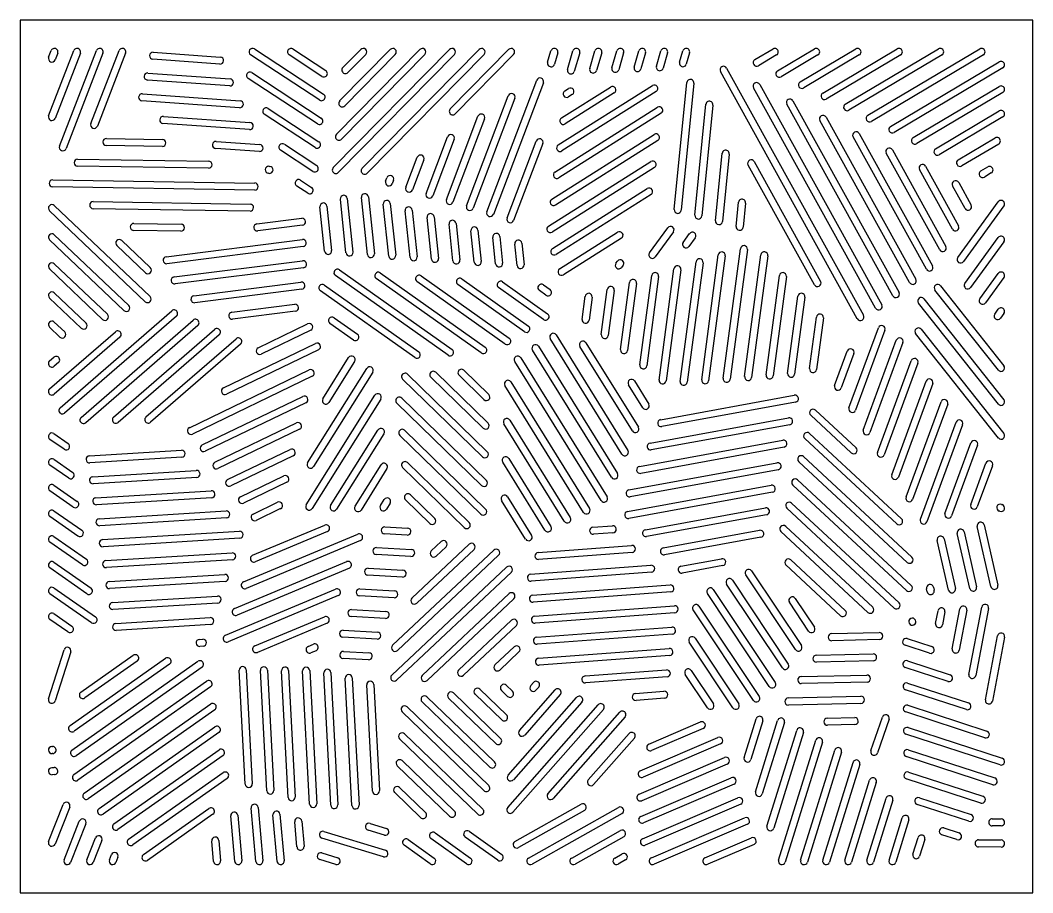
# Model space of a CAD drawing. Header units: inches. Extents: x 0 to 36, y 0 to 31.
import ezdxf

# ---------------------------------------------------------------- set-up
doc = ezdxf.new("R2010")
doc.units = ezdxf.units.IN
doc.layers.add('PROFILE', color=1, linetype='Continuous')
doc.layers.add('SLOTS', color=3, linetype='Continuous')

msp = doc.modelspace()

# ---------------------------------------------------------------- linework, layer by layer
at = {"layer": 'PROFILE'}
msp.add_lwpolyline([(0, 0), (36, 0), (36, 31), (0, 31)], close=True, dxfattribs=at)
at = {"layer": 'SLOTS'}
for p, q in [((1.008, 29.685), (1.099, 29.92)), ((1.008, 27.604), (1.903, 29.92)), ((1.397, 26.53), (2.708, 29.92)), ((2.51, 27.329), (3.512, 29.92)), ((8.329, 29.98), (10.783, 28.371)), ((9.697, 29.98), (10.864, 29.215)), ((11.13, 25.763), (15.26, 29.963)), ((11.244, 26.948), (14.208, 29.963)), ((11.357, 28.133), (13.156, 29.963)), ((11.471, 29.318), (12.104, 29.963)), ((12.158, 25.739), (16.312, 29.963)), ((15.289, 27.853), (17.364, 29.963)), ((18.752, 29.507), (18.87, 29.91)), ((19.46, 29.255), (19.651, 29.91)), ((20.25, 29.283), (20.433, 29.91)), ((21.039, 29.311), (21.214, 29.91)), ((21.829, 29.339), (21.995, 29.91)), ((22.618, 29.368), (22.776, 29.91)), ((23.441, 29.511), (23.558, 29.91)), ((26.122, 29.601), (26.765, 29.983)), ((26.926, 29.206), (28.236, 29.983)), ((27.729, 28.81), (29.706, 29.983)), ((28.532, 28.414), (31.177, 29.983)), ((29.335, 28.019), (32.647, 29.983)), ((30.139, 27.623), (34.118, 29.983)), ((1.333, 29.83), (1.242, 29.594)), ((2.137, 29.83), (1.242, 27.514)), ((2.941, 29.83), (1.63, 26.44)), ((3.745, 29.83), (2.743, 27.238)), ((7.097, 29.445), (4.713, 29.615)), ((4.73, 29.864), (7.114, 29.694)), ((10.646, 28.162), (8.192, 29.77)), ((10.727, 29.006), (9.56, 29.77)), ((15.438, 29.787), (11.309, 25.588)), ((14.387, 29.787), (11.422, 26.773)), ((13.335, 29.787), (11.536, 27.958)), ((12.283, 29.787), (11.649, 29.143)), ((16.49, 29.787), (12.337, 25.564)), ((17.542, 29.787), (15.467, 27.677)), ((19.11, 29.84), (18.992, 29.437)), ((19.891, 29.84), (19.7, 29.184)), ((20.673, 29.84), (20.49, 29.213)), ((21.454, 29.84), (21.279, 29.241)), ((22.235, 29.84), (22.069, 29.269)), ((23.016, 29.84), (22.858, 29.298)), ((23.798, 29.84), (23.681, 29.441)), ((26.893, 29.767), (26.25, 29.386)), ((28.363, 29.767), (27.053, 28.991)), ((29.834, 29.767), (27.856, 28.595)), ((31.304, 29.767), (28.66, 28.199)), ((32.775, 29.767), (29.463, 27.804)), ((34.245, 29.767), (30.266, 27.408)), ((30.942, 27.228), (34.811, 29.522)), ((29.761, 20.397), (24.895, 29.179)), ((25.114, 29.3), (29.979, 20.518)), ((34.939, 29.307), (31.069, 27.012)), ((7.448, 28.668), (4.519, 28.877)), ((4.537, 29.126), (7.466, 28.917)), ((10.565, 27.318), (8.1, 28.934)), ((8.237, 29.143), (10.702, 27.527)), ((16.589, 24.193), (18.366, 28.871)), ((18.599, 28.782), (16.823, 24.104)), ((19.128, 26.569), (22.477, 28.681)), ((19.245, 27.529), (20.987, 28.628)), ((22.61, 28.47), (19.262, 26.357)), ((19.362, 28.489), (19.496, 28.574)), ((23.252, 24.275), (23.702, 28.787)), ((23.951, 28.762), (23.501, 24.25)), ((30.411, 20.77), (26.074, 28.598)), ((26.293, 28.719), (30.63, 20.891)), ((31.745, 26.832), (34.811, 28.65)), ((7.799, 27.891), (4.326, 28.139)), ((4.343, 28.388), (7.817, 28.14)), ((15.87, 24.411), (17.353, 28.317)), ((17.587, 28.228), (16.103, 24.322)), ((21.12, 28.416), (19.378, 27.318)), ((19.629, 28.363), (19.495, 28.278)), ((27.472, 28.139), (31.245, 21.329)), ((34.939, 28.435), (31.873, 26.617)), ((8.814, 27.868), (10.621, 26.684)), ((19.012, 25.608), (22.656, 27.907)), ((23.986, 24.075), (24.379, 28.013)), ((24.628, 27.988), (24.235, 24.051)), ((31.026, 21.208), (27.254, 28.017)), ((32.548, 26.436), (34.811, 27.778)), ((5.092, 27.583), (8.168, 27.363)), ((10.484, 26.475), (8.677, 27.659)), ((15.15, 24.629), (16.274, 27.588)), ((16.508, 27.5), (15.384, 24.54)), ((22.79, 27.696), (19.145, 25.397)), ((31.622, 21.681), (28.433, 27.437)), ((28.651, 27.558), (31.84, 21.802)), ((34.939, 27.563), (32.676, 26.221)), ((8.151, 27.114), (5.074, 27.334)), ((3.064, 26.798), (5.056, 26.768)), ((6.968, 26.697), (8.52, 26.586)), ((14.43, 24.847), (15.195, 26.86)), ((15.429, 26.771), (14.664, 24.758)), ((17.309, 23.976), (18.347, 26.71)), ((18.895, 24.648), (22.536, 26.945)), ((22.669, 26.733), (19.028, 24.436)), ((32.217, 22.153), (29.612, 26.856)), ((29.831, 26.977), (32.436, 22.274)), ((33.352, 26.041), (34.663, 26.818)), ((5.052, 26.518), (3.06, 26.548)), ((8.502, 26.337), (6.95, 26.448)), ((10.403, 25.631), (9.253, 26.385)), ((9.39, 26.594), (10.54, 25.84)), ((18.581, 26.621), (17.542, 23.887)), ((31.01, 26.396), (32.911, 22.965)), ((34.79, 26.603), (33.479, 25.826)), ((2.041, 26.063), (6.697, 25.993)), ((13.711, 25.064), (14.116, 26.131)), ((14.35, 26.042), (13.945, 24.976)), ((18.778, 23.687), (22.416, 25.982)), ((24.72, 23.876), (24.959, 26.272)), ((25.208, 26.247), (24.969, 23.852)), ((26.097, 25.977), (28.456, 21.72)), ((32.692, 22.844), (30.791, 26.275)), ((6.693, 25.743), (2.037, 25.813)), ((8.853, 25.56), (8.826, 25.562)), ((8.844, 25.811), (8.871, 25.809)), ((22.549, 25.771), (18.911, 23.476)), ((28.238, 21.599), (25.879, 25.856)), ((33.143, 23.578), (31.97, 25.694)), ((32.189, 25.816), (33.362, 23.699)), ((34.155, 25.645), (34.399, 25.79)), ((34.527, 25.575), (34.283, 25.43)), ((1.153, 25.327), (8.339, 25.217)), ((9.966, 25.319), (10.359, 25.062)), ((12.991, 25.282), (13.037, 25.403)), ((13.271, 25.314), (13.225, 25.193)), ((33.368, 25.235), (33.812, 24.433)), ((8.335, 24.968), (1.149, 25.077)), ((10.222, 24.853), (9.829, 25.11)), ((18.919, 22.89), (22.296, 25.02)), ((33.594, 24.312), (33.149, 25.114)), ((2.596, 24.555), (8.174, 24.47)), ((11.582, 22.736), (11.381, 24.643)), ((11.629, 24.669), (11.831, 22.762)), ((12.342, 22.68), (12.129, 24.7)), ((12.377, 24.726), (12.591, 22.706)), ((13.157, 24.49), (13.351, 22.65)), ((22.429, 24.808), (19.053, 22.678)), ((25.454, 23.677), (25.539, 24.531)), ((25.788, 24.506), (25.703, 23.653)), ((33.332, 22.573), (34.774, 24.55)), ((4.443, 21), (1.039, 24.234)), ((1.211, 24.416), (4.616, 21.181)), ((8.17, 24.22), (2.592, 24.305)), ((10.822, 22.792), (10.655, 24.37)), ((10.904, 24.396), (11.071, 22.818)), ((13.102, 22.624), (12.908, 24.464)), ((13.863, 22.568), (13.687, 24.228)), ((13.936, 24.254), (14.111, 22.595)), ((34.976, 24.403), (33.534, 22.426)), ((4.039, 23.783), (5.718, 23.757)), ((8.411, 23.762), (10.006, 23.963)), ((14.623, 22.512), (14.466, 23.992)), ((14.715, 24.019), (14.871, 22.539)), ((15.494, 23.783), (15.631, 22.483)), ((5.714, 23.507), (4.036, 23.533)), ((10.037, 23.715), (8.443, 23.514)), ((15.383, 22.457), (15.245, 23.757)), ((16.143, 22.401), (16.024, 23.521)), ((16.273, 23.547), (16.391, 22.427)), ((19.179, 22.167), (21.241, 23.468)), ((22.376, 22.738), (23.021, 23.628)), ((23.223, 23.481), (22.578, 22.591)), ((23.571, 23.109), (23.795, 23.418)), ((3.685, 20.686), (1.039, 23.2)), ((1.211, 23.381), (3.857, 20.867)), ((3.606, 23.174), (4.622, 22.21)), ((5.185, 22.599), (10.031, 23.21)), ((16.903, 22.345), (16.804, 23.285)), ((17.052, 23.311), (17.152, 22.371)), ((17.663, 22.289), (17.583, 23.049)), ((17.831, 23.076), (17.912, 22.315)), ((21.375, 23.256), (19.313, 21.956)), ((23.997, 23.271), (23.774, 22.962)), ((33.587, 21.65), (34.774, 23.277)), ((34.976, 23.13), (33.789, 21.502)), ((4.45, 22.028), (3.434, 22.993)), ((10.062, 22.962), (5.217, 22.351)), ((24.993, 18.283), (25.605, 22.884)), ((25.853, 22.851), (25.241, 18.25)), ((1.211, 22.347), (3.098, 20.554)), ((5.475, 21.879), (10.04, 22.456)), ((21.18, 22.366), (21.234, 22.441)), ((23.465, 18.169), (24.03, 22.416)), ((24.278, 22.383), (23.712, 18.136)), ((24.229, 18.226), (24.819, 22.662)), ((25.067, 22.629), (24.477, 18.193)), ((25.757, 18.339), (26.333, 22.663)), ((26.58, 22.63), (26.005, 18.306)), ((2.926, 20.372), (1.039, 22.165)), ((10.071, 22.208), (5.507, 21.631)), ((11.351, 22.131), (15.354, 19.301)), ((12.801, 22.024), (16.535, 19.384)), ((21.436, 22.294), (21.382, 22.22)), ((22.715, 18.218), (23.241, 22.171)), ((23.488, 22.138), (22.962, 18.185)), ((34.118, 21.105), (34.774, 22.004)), ((6.177, 21.212), (9.981, 21.692)), ((15.21, 19.096), (11.206, 21.926)), ((16.391, 19.18), (12.656, 21.82)), ((17.244, 19.496), (14.106, 21.713)), ((14.251, 21.917), (17.388, 19.7)), ((17.926, 19.932), (15.556, 21.607)), ((15.701, 21.811), (18.07, 20.136)), ((17.151, 21.704), (18.752, 20.572)), ((21.345, 19.296), (21.662, 21.681)), ((21.91, 21.648), (21.593, 19.263)), ((22.03, 18.757), (22.451, 21.926)), ((22.699, 21.893), (22.277, 18.724)), ((26.521, 18.396), (26.991, 21.927)), ((27.239, 21.894), (26.769, 18.363)), ((34.976, 21.857), (34.32, 20.958)), ((1.211, 21.312), (2.34, 20.24)), ((10.013, 21.444), (6.209, 20.964)), ((14.028, 19.013), (10.671, 21.386)), ((10.815, 21.591), (14.173, 19.217)), ((18.608, 20.368), (17.007, 21.5)), ((18.692, 21.227), (18.457, 21.394)), ((18.601, 21.598), (18.836, 21.431)), ((20.66, 19.835), (20.873, 21.436)), ((21.121, 21.403), (20.908, 19.802)), ((34.777, 18.571), (32.524, 21.413)), ((32.72, 21.568), (34.973, 18.727)), ((2.167, 20.059), (1.039, 21.131)), ((7.52, 20.626), (9.759, 20.908)), ((19.975, 20.373), (20.084, 21.191)), ((20.332, 21.158), (20.223, 20.34)), ((27.285, 18.453), (27.65, 21.191)), ((27.898, 21.158), (27.533, 18.42)), ((34.777, 17.364), (31.936, 20.947)), ((32.132, 21.102), (34.973, 17.519)), ((1.414, 17.232), (5.388, 20.68)), ((9.791, 20.66), (7.551, 20.378)), ((34.65, 20.561), (34.774, 20.732)), ((34.976, 20.584), (34.852, 20.414)), ((1.211, 20.278), (1.581, 19.926)), ((5.552, 20.491), (1.578, 17.043)), ((2.165, 16.891), (6.149, 20.347)), ((8.459, 19.366), (10.219, 20.213)), ((11.845, 19.638), (11.013, 20.226)), ((11.157, 20.43), (11.989, 19.842)), ((28.065, 18.626), (28.309, 20.456)), ((28.556, 20.423), (28.313, 18.593)), ((1.409, 19.745), (1.039, 20.096)), ((1.043, 17.903), (3.383, 19.933)), ((6.313, 20.158), (2.329, 16.702)), ((3.318, 16.898), (6.91, 20.015)), ((7.074, 19.826), (3.482, 16.709)), ((10.327, 19.988), (8.568, 19.141)), ((19.057, 19.82), (21.606, 15.716)), ((29.465, 17.23), (30.511, 20.071)), ((30.745, 19.985), (29.699, 17.144)), ((34.777, 16.157), (31.836, 19.866)), ((32.032, 20.021), (34.973, 16.312)), ((3.546, 19.744), (1.207, 17.714)), ((4.47, 16.905), (7.672, 19.682)), ((7.836, 19.493), (4.634, 16.716)), ((7.222, 17.938), (10.498, 19.515)), ((21.393, 15.584), (18.845, 19.688)), ((20.113, 19.541), (21.977, 16.54)), ((29.972, 16.438), (31.148, 19.631)), ((31.383, 19.545), (30.207, 16.352)), ((10.607, 19.29), (7.331, 17.713)), ((21.022, 14.76), (18.213, 19.283)), ((18.426, 19.415), (21.234, 14.892)), ((21.764, 16.408), (19.901, 19.409)), ((28.957, 18.022), (29.406, 19.242)), ((29.641, 19.156), (29.192, 17.936)), ((1.043, 18.896), (1.195, 19.028)), ((1.359, 18.839), (1.207, 18.707)), ((10.76, 17.552), (11.676, 19.014)), ((11.888, 18.881), (10.972, 17.419)), ((20.651, 13.936), (17.581, 18.879)), ((17.794, 19.011), (20.863, 14.068)), ((30.48, 15.646), (31.679, 18.903)), ((31.914, 18.816), (30.715, 15.559)), ((6.016, 16.524), (10.273, 18.575)), ((10.216, 15.273), (12.321, 18.63)), ((12.533, 18.497), (10.428, 15.14)), ((13.77, 18.423), (16.605, 15.665)), ((14.773, 18.494), (16.634, 16.684)), ((16.488, 17.523), (15.601, 18.386)), ((15.775, 18.565), (16.663, 17.702)), ((10.382, 18.349), (6.124, 16.299)), ((16.431, 15.486), (13.595, 18.244)), ((16.46, 16.504), (14.598, 18.315)), ((20.029, 13.515), (17.233, 18.018)), ((17.445, 18.15), (20.242, 13.647)), ((22.135, 17.232), (21.627, 18.051)), ((21.839, 18.183), (22.348, 17.364)), ((30.988, 14.854), (32.21, 18.174)), ((32.445, 18.088), (31.222, 14.767)), ((10.168, 13.786), (12.607, 17.675)), ((22.766, 16.808), (27.522, 17.676)), ((6.468, 15.91), (10.049, 17.634)), ((10.157, 17.409), (6.577, 15.685)), ((12.819, 17.542), (10.38, 13.653)), ((16.402, 14.468), (13.39, 17.398)), ((13.564, 17.577), (16.576, 14.647)), ((27.567, 17.43), (22.811, 16.563)), ((31.495, 14.062), (32.741, 17.445)), ((32.976, 17.359), (31.73, 13.975)), ((29.546, 15.628), (28.106, 16.964)), ((28.276, 17.147), (29.717, 15.811)), ((6.921, 15.296), (9.824, 16.694)), ((19.343, 13.199), (17.194, 16.659)), ((17.407, 16.791), (19.555, 13.331)), ((22.392, 15.978), (27.317, 16.876)), ((27.362, 16.63), (22.437, 15.732)), ((32.003, 13.27), (33.272, 16.717)), ((33.507, 16.631), (32.237, 13.183)), ((1.196, 16.314), (1.704, 15.961)), ((9.933, 16.468), (7.029, 15.07)), ((11.036, 13.758), (12.718, 16.44)), ((12.93, 16.307), (11.248, 13.625)), ((16.373, 13.45), (13.492, 16.252)), ((13.667, 16.431), (16.547, 13.629)), ((28.064, 16.321), (31.334, 13.288)), ((1.561, 15.756), (1.054, 16.109)), ((22.018, 15.147), (27.111, 16.077)), ((31.164, 13.105), (27.894, 16.138)), ((32.878, 13.476), (33.803, 15.988)), ((34.038, 15.902), (33.113, 13.39)), ((2.457, 15.522), (5.729, 15.724)), ((7.374, 14.681), (9.6, 15.753)), ((9.708, 15.528), (7.482, 14.456)), ((27.156, 15.831), (22.063, 14.901)), ((27.852, 15.495), (31.704, 11.921)), ((1.724, 14.729), (1.054, 15.195)), ((1.196, 15.401), (1.866, 14.934)), ((5.745, 15.474), (2.473, 15.273)), ((11.904, 13.73), (12.829, 15.205)), ((13.77, 15.285), (15.963, 13.151)), ((18.657, 12.882), (17.156, 15.299)), ((17.368, 15.431), (18.869, 13.014)), ((21.644, 14.317), (26.905, 15.277)), ((31.534, 11.737), (27.682, 15.312)), ((33.795, 13.796), (34.334, 15.26)), ((34.569, 15.173), (34.029, 13.709)), ((2.575, 14.778), (6.259, 15.005)), ((7.826, 14.067), (9.375, 14.812)), ((13.04, 15.072), (12.116, 13.598)), ((15.788, 12.972), (13.595, 15.105)), ((26.95, 15.031), (21.689, 14.071)), ((1.196, 14.487), (2.029, 13.907)), ((6.274, 14.755), (2.59, 14.529)), ((9.484, 14.587), (7.935, 13.841)), ((21.594, 13.545), (26.7, 14.477)), ((31.51, 10.737), (27.469, 14.486)), ((27.639, 14.669), (31.68, 10.92)), ((1.886, 13.702), (1.054, 14.282)), ((2.693, 14.034), (6.789, 14.286)), ((13.872, 14.138), (14.736, 13.298)), ((17.33, 14.071), (18.183, 12.697)), ((26.745, 14.231), (21.639, 13.299)), ((6.804, 14.037), (2.708, 13.784)), ((8.279, 13.452), (9.151, 13.872)), ((12.807, 13.758), (12.939, 13.97)), ((13.151, 13.837), (13.019, 13.625)), ((14.562, 13.119), (13.698, 13.959)), ((17.97, 12.566), (17.117, 13.939)), ((27.427, 13.843), (31.246, 10.3)), ((34.886, 13.799), (34.917, 13.789)), ((2.049, 12.675), (1.054, 13.368)), ((1.196, 13.573), (2.191, 12.88)), ((2.81, 13.29), (7.318, 13.567)), ((9.259, 13.647), (8.387, 13.227)), ((22.227, 12.898), (26.494, 13.677)), ((26.539, 13.431), (22.272, 12.652)), ((31.076, 10.116), (27.257, 13.66)), ((34.833, 13.553), (34.803, 13.563)), ((7.333, 13.318), (2.826, 13.04)), ((8.258, 11.99), (10.827, 13.065)), ((12.965, 13.002), (13.773, 12.959)), ((20.359, 12.987), (21.054, 13.04)), ((27.215, 13.017), (30.311, 10.145)), ((34.514, 10.876), (34.027, 13.013)), ((34.271, 13.069), (34.758, 10.931)), ((1.196, 12.659), (2.354, 11.854)), ((2.928, 12.546), (7.794, 12.845)), ((7.936, 11.042), (12.001, 12.743)), ((10.924, 12.834), (8.354, 11.759)), ((13.76, 12.709), (12.951, 12.752)), ((21.073, 12.79), (20.378, 12.738)), ((22.859, 12.251), (26.289, 12.877)), ((26.333, 12.631), (22.904, 12.005)), ((30.141, 9.961), (27.045, 12.834)), ((33.759, 10.814), (33.315, 12.765)), ((33.559, 12.82), (34.003, 10.87)), ((2.211, 11.648), (1.054, 12.454)), ((7.809, 12.596), (2.943, 12.296)), ((12.097, 12.512), (8.032, 10.811)), ((12.668, 12.266), (13.906, 12.201)), ((13.928, 10.468), (15.963, 12.383)), ((14.615, 12.144), (14.969, 12.478)), ((15.141, 12.296), (14.786, 11.962)), ((18.412, 12.089), (21.739, 12.339)), ((33.004, 10.753), (32.602, 12.517)), ((32.846, 12.572), (33.248, 10.809)), ((3.046, 11.801), (7.533, 12.078)), ((13.893, 11.951), (12.655, 12.016)), ((13.241, 8.792), (16.836, 12.175)), ((17.008, 11.993), (13.412, 8.61)), ((16.134, 12.201), (14.099, 10.286)), ((21.758, 12.09), (18.431, 11.84)), ((2.373, 10.622), (1.054, 11.54)), ((1.196, 11.745), (2.516, 10.827)), ((7.548, 11.828), (3.061, 11.552)), ((7.614, 10.094), (11.606, 11.765)), ((11.702, 11.534), (7.711, 9.863)), ((12.371, 11.531), (13.605, 11.466)), ((13.21, 7.733), (17.289, 11.571)), ((18.147, 11.317), (22.425, 11.638)), ((23.492, 11.604), (24.937, 11.868)), ((24.981, 11.622), (23.537, 11.358)), ((29.164, 9.844), (27.224, 11.645)), ((27.394, 11.828), (29.334, 10.028)), ((3.164, 11.057), (7.272, 11.31)), ((13.591, 11.216), (12.358, 11.281)), ((17.461, 11.389), (13.382, 7.551)), ((22.443, 11.389), (18.165, 11.068)), ((27.564, 8.64), (25.794, 11.299)), ((26.003, 11.437), (27.772, 8.779)), ((1.196, 10.832), (2.679, 9.8)), ((7.288, 11.061), (3.179, 10.808)), ((18.218, 10.571), (23.11, 10.937)), ((27.099, 7.986), (25.114, 10.968)), ((25.322, 11.106), (27.307, 8.124)), ((32.249, 10.692), (32.224, 10.801)), ((32.468, 10.856), (32.492, 10.748)), ((2.536, 9.595), (1.054, 10.626)), ((3.281, 10.313), (7.012, 10.543)), ((7.292, 9.146), (11.211, 10.787)), ((11.308, 10.556), (7.389, 8.916)), ((13.29, 10.481), (12.061, 10.546)), ((12.075, 10.795), (13.303, 10.73)), ((14.293, 7.721), (17.38, 10.627)), ((17.551, 10.445), (14.464, 7.539)), ((23.129, 10.688), (18.237, 10.321)), ((26.634, 7.331), (24.433, 10.637)), ((24.641, 10.775), (26.842, 7.469)), ((27.556, 10.458), (28.238, 9.434)), ((7.027, 10.293), (3.297, 10.063)), ((18.29, 9.824), (23.259, 10.197)), ((24.133, 10.185), (26.274, 6.97)), ((28.029, 9.295), (27.347, 10.319)), ((33.137, 8.665), (33.408, 10.085)), ((33.728, 7.76), (34.184, 10.148)), ((34.43, 10.101), (33.973, 7.713)), ((1.196, 9.918), (1.837, 9.472)), ((3.399, 9.569), (6.751, 9.775)), ((8.336, 8.77), (10.817, 9.808)), ((12.989, 9.746), (11.765, 9.81)), ((11.778, 10.06), (13.002, 9.995)), ((23.278, 9.947), (18.309, 9.575)), ((26.066, 6.831), (23.925, 10.046)), ((31.756, 9.75), (31.758, 9.749)), ((32.547, 9.57), (32.633, 10.022)), ((32.878, 9.975), (32.792, 9.523)), ((33.654, 10.038), (33.383, 8.618)), ((1.694, 9.267), (1.054, 9.713)), ((6.766, 9.526), (3.414, 9.319)), ((10.913, 9.578), (8.433, 8.54)), ((15.586, 7.908), (17.471, 9.682)), ((17.642, 9.5), (15.757, 7.726)), ((18.362, 9.077), (23.166, 9.437)), ((31.681, 9.512), (31.679, 9.512)), ((6.369, 9), (6.49, 9.008)), ((12.688, 9.011), (11.468, 9.075)), ((11.481, 9.325), (12.701, 9.26)), ((23.185, 9.188), (18.381, 8.828)), ((23.994, 9.041), (25.546, 6.709)), ((28.849, 9.206), (30.54, 9.244)), ((31.535, 9.033), (32.411, 8.749)), ((34.319, 6.855), (34.752, 9.125)), ((34.998, 9.078), (34.564, 6.808)), ((6.506, 8.758), (6.384, 8.751)), ((10.237, 8.753), (10.422, 8.83)), ((16.879, 8.095), (17.561, 8.738)), ((18.434, 8.33), (23.073, 8.678)), ((25.338, 6.571), (23.785, 8.903)), ((30.545, 8.994), (28.855, 8.956)), ((32.334, 8.511), (31.458, 8.795)), ((1.006, 6.892), (1.557, 8.636)), ((1.795, 8.561), (1.244, 6.817)), ((1.772, 5.939), (5.168, 8.33)), ((2.154, 7.126), (4.016, 8.436)), ((10.519, 8.6), (10.334, 8.522)), ((12.387, 8.275), (11.476, 8.324)), ((11.489, 8.573), (12.4, 8.525)), ((17.733, 8.556), (17.05, 7.913)), ((23.092, 8.429), (18.452, 8.081)), ((28.307, 8.443), (30.322, 8.489)), ((1.839, 5.07), (6.32, 8.223)), ((5.312, 8.125), (1.916, 5.735)), ((6.464, 8.019), (1.983, 4.865)), ((4.16, 8.232), (2.298, 6.921)), ((30.328, 8.239), (28.313, 8.193)), ((32.987, 7.51), (31.466, 8.004)), ((31.543, 8.242), (33.064, 7.748)), ((7.999, 3.862), (7.787, 7.903)), ((8.037, 7.916), (8.249, 3.875)), ((8.763, 3.624), (8.538, 7.896)), ((8.788, 7.909), (9.013, 3.637)), ((9.526, 3.386), (9.29, 7.889)), ((9.54, 7.902), (9.776, 3.399)), ((10.29, 3.149), (10.041, 7.882)), ((10.291, 7.895), (10.54, 3.162)), ((11.043, 3.108), (10.796, 7.809)), ((11.046, 7.822), (11.293, 3.121)), ((11.795, 3.096), (11.557, 7.619)), ((11.807, 7.632), (12.045, 3.109)), ((20.082, 7.702), (22.981, 7.919)), ((22.999, 7.67), (20.1, 7.453)), ((24.436, 6.572), (23.646, 7.759)), ((23.854, 7.898), (24.644, 6.711)), ((27.766, 7.681), (30.105, 7.734)), ((1.907, 4.2), (6.623, 7.52)), ((6.767, 7.315), (2.051, 3.995)), ((12.519, 3.614), (12.321, 7.383)), ((12.57, 7.397), (12.768, 3.627)), ((16.342, 7.234), (17.292, 6.32)), ((17.282, 7.37), (17.504, 7.157)), ((17.747, 5.768), (19.015, 7.205)), ((18.15, 7.359), (18.248, 7.469)), ((18.435, 7.304), (18.337, 7.193)), ((30.11, 7.484), (27.772, 7.431)), ((33.64, 6.509), (31.474, 7.213)), ((31.551, 7.451), (33.717, 6.747)), ((14.461, 6.962), (16.868, 4.646)), ((16.907, 5.303), (15.228, 6.918)), ((15.401, 7.098), (17.08, 5.483)), ((17.119, 6.14), (16.169, 7.054)), ((17.33, 6.977), (17.109, 7.19)), ((17.344, 4.177), (19.782, 6.941)), ((19.202, 7.04), (17.935, 5.603)), ((21.875, 7.084), (22.888, 7.16)), ((22.907, 6.911), (21.894, 6.835)), ((27.305, 6.92), (29.887, 6.979)), ((2.275, 3.542), (6.771, 6.707)), ((6.915, 6.502), (2.419, 3.338)), ((13.752, 6.604), (16.656, 3.81)), ((16.695, 4.466), (14.288, 6.782)), ((17.332, 3.029), (20.549, 6.677)), ((20.736, 6.511), (17.519, 2.864)), ((19.969, 6.776), (17.532, 4.012)), ((29.893, 6.729), (27.31, 6.67)), ((31.559, 6.66), (34.37, 5.746)), ((16.483, 3.629), (13.579, 6.424)), ((18.763, 3.518), (21.316, 6.413)), ((21.503, 6.247), (18.951, 3.353)), ((25.736, 4.803), (26.164, 6.182)), ((26.143, 3.584), (26.93, 6.121)), ((28.692, 6.201), (29.67, 6.223)), ((30.248, 5.049), (30.655, 6.243)), ((30.892, 6.162), (30.484, 4.968)), ((34.293, 5.508), (31.482, 6.422)), ((2.802, 2.995), (6.919, 5.893)), ((22.35, 5.281), (24.186, 6.067)), ((24.285, 5.837), (22.448, 5.051)), ((26.403, 6.108), (25.975, 4.729)), ((27.169, 6.047), (26.382, 3.51)), ((26.551, 2.365), (27.607, 5.77)), ((29.675, 5.974), (28.698, 5.951)), ((31.567, 5.869), (34.914, 4.781)), ((7.063, 5.689), (2.945, 2.791)), ((16.271, 2.793), (13.49, 5.468)), ((13.663, 5.648), (16.444, 2.973)), ((20.195, 4.007), (21.648, 5.656)), ((21.836, 5.491), (20.382, 3.842)), ((22.047, 4.335), (24.804, 5.515)), ((27.846, 5.696), (26.79, 2.291)), ((26.963, 1.162), (28.283, 5.42)), ((34.836, 4.543), (31.49, 5.631)), ((1.119, 5.195), (1.145, 5.196)), ((3.328, 2.449), (7.067, 5.08)), ((24.902, 5.286), (22.146, 4.106)), ((28.522, 5.346), (27.202, 1.088)), ((27.748, 1.162), (28.96, 5.069)), ((31.575, 5.077), (34.654, 4.077)), ((1.157, 4.946), (1.131, 4.945)), ((7.211, 4.876), (3.472, 2.244)), ((13.575, 4.693), (15.439, 2.899)), ((22.001, 3.5), (25.042, 4.802)), ((29.199, 4.995), (27.987, 1.088)), ((34.576, 3.839), (31.497, 4.84)), ((1.119, 4.444), (1.203, 4.448)), ((15.266, 2.719), (13.401, 4.513)), ((25.14, 4.572), (22.1, 3.27)), ((28.533, 1.162), (29.609, 4.63)), ((29.848, 4.556), (28.772, 1.088)), ((1.215, 4.198), (1.131, 4.194)), ((3.854, 1.902), (7.215, 4.267)), ((7.359, 4.063), (3.998, 1.697)), ((22.063, 2.711), (25.281, 4.088)), ((29.319, 1.162), (30.198, 3.996)), ((34.152, 3.188), (31.505, 4.048)), ((31.583, 4.286), (34.23, 3.426)), ((13.486, 3.737), (14.406, 2.852)), ((25.379, 3.858), (22.161, 2.481)), ((30.436, 3.922), (29.557, 1.088)), ((14.233, 2.672), (13.313, 3.557)), ((22.124, 1.921), (25.519, 3.374)), ((30.104, 1.162), (30.786, 3.361)), ((31.025, 3.287), (30.343, 1.088)), ((31.968, 3.373), (33.805, 2.775)), ((1.009, 1.822), (1.527, 3.136)), ((1.76, 3.044), (1.241, 1.73)), ((4.38, 1.355), (6.709, 2.994)), ((8.38, 1.114), (8.21, 3.006)), ((8.459, 3.028), (8.629, 1.136)), ((17.588, 1.82), (19.941, 3.143)), ((20.064, 2.926), (17.711, 1.602)), ((18.076, 1.234), (21.273, 3.032)), ((25.617, 3.144), (22.223, 1.691)), ((33.728, 2.538), (31.89, 3.135)), ((1.558, 1.171), (2.099, 2.541)), ((6.852, 2.789), (4.524, 1.151)), ((7.627, 1.114), (7.482, 2.73)), ((7.731, 2.752), (7.876, 1.136)), ((9.133, 1.114), (8.985, 2.765)), ((9.234, 2.787), (9.382, 1.136)), ((9.84, 1.626), (9.759, 2.524)), ((10.008, 2.546), (10.089, 1.648)), ((21.396, 2.814), (18.199, 1.016)), ((22.439, 1.24), (25.757, 2.66)), ((30.889, 1.162), (31.354, 2.662)), ((31.593, 2.588), (31.128, 1.088)), ((34.561, 2.626), (34.876, 2.624)), ((2.331, 2.45), (1.791, 1.079)), ((10.798, 2.178), (12.986, 1.515)), ((12.95, 2.048), (12.365, 2.225)), ((12.437, 2.465), (13.022, 2.287)), ((15.961, 2.184), (17.122, 1.356)), ((19.606, 1.234), (21.337, 2.208)), ((25.856, 2.431), (22.538, 1.01)), ((32.839, 2.301), (33.381, 2.125)), ((34.874, 2.374), (34.56, 2.376)), ((2.364, 1.171), (2.671, 1.947)), ((2.903, 1.856), (2.597, 1.079)), ((6.874, 1.114), (6.809, 1.838)), ((7.058, 1.861), (7.123, 1.136)), ((12.913, 1.275), (10.725, 1.939)), ((13.791, 1.889), (14.72, 1.227)), ((15.866, 1.023), (14.602, 1.925)), ((14.747, 2.129), (16.012, 1.227)), ((16.976, 1.153), (15.816, 1.98)), ((21.46, 1.99), (19.729, 1.016)), ((24.345, 1.24), (25.996, 1.947)), ((31.739, 1.371), (31.923, 1.963)), ((32.161, 1.889), (31.978, 1.297)), ((33.304, 1.887), (32.762, 2.063)), ((34.074, 1.878), (34.876, 1.874)), ((14.575, 1.023), (13.646, 1.686)), ((26.094, 1.717), (24.443, 1.01)), ((34.874, 1.624), (34.073, 1.628)), ((3.171, 1.171), (3.243, 1.353)), ((3.475, 1.261), (3.403, 1.079)), ((11.219, 1.005), (10.648, 1.179)), ((10.721, 1.418), (11.292, 1.245)), ((21.136, 1.234), (21.401, 1.383)), ((21.524, 1.165), (21.259, 1.016))]:
    msp.add_line(p, q, dxfattribs=at)
for centre, start, end in [((1.216, 29.875), -21.1318, 158.8682), ((2.02, 29.875), -21.1318, 158.8682), ((2.824, 29.875), -21.1318, 158.8682), ((3.628, 29.875), -21.1318, 158.8682), ((8.26, 29.875), 56.759, 236.759), ((9.629, 29.875), 56.759, 236.759), ((12.194, 29.875), -44.5209, 135.4791), ((13.246, 29.875), -44.5209, 135.4791), ((14.297, 29.875), -44.5209, 135.4791), ((15.349, 29.875), -44.5209, 135.4791), ((16.401, 29.875), -44.5209, 135.4791), ((17.453, 29.875), -44.5209, 135.4791), ((18.99, 29.875), -16.2659, 163.7341), ((19.771, 29.875), -16.2659, 163.7341), ((20.553, 29.875), -16.2659, 163.7341), ((21.334, 29.875), -16.2659, 163.7341), ((22.115, 29.875), -16.2659, 163.7341), ((22.896, 29.875), -16.2659, 163.7341), ((23.678, 29.875), -16.2659, 163.7341), ((26.829, 29.875), -59.3333, 120.6667), ((28.299, 29.875), -59.3333, 120.6667), ((29.77, 29.875), -59.3333, 120.6667), ((31.24, 29.875), -59.3333, 120.6667), ((32.711, 29.875), -59.3333, 120.6667), ((34.181, 29.875), -59.3333, 120.6667), ((1.125, 29.64), -201.1318, -21.1318), ((4.722, 29.74), 85.9201, 265.9201), ((7.105, 29.57), 265.9201, 445.9201), ((26.186, 29.494), 120.6667, 300.6667), ((34.875, 29.414), -59.3333, 120.6667), ((8.169, 29.038), 56.759, 236.759), ((10.795, 29.11), 236.759, 416.759), ((11.56, 29.231), 135.4791, 315.4791), ((18.872, 29.472), -196.2659, -16.2659), ((19.58, 29.219), -196.2659, -16.2659), ((20.37, 29.248), -196.2659, -16.2659), ((21.159, 29.276), -196.2659, -16.2659), ((21.949, 29.304), -196.2659, -16.2659), ((22.738, 29.333), -196.2659, -16.2659), ((23.561, 29.476), -196.2659, -16.2659), ((25.005, 29.24), 28.9877, 208.9877), ((26.989, 29.098), 120.6667, 300.6667), ((4.528, 29.002), 85.9201, 265.9201), ((7.457, 28.793), 265.9201, 445.9201), ((18.483, 28.826), -20.7969, 159.2031), ((23.827, 28.774), -5.6941, 174.3059), ((27.793, 28.703), 120.6667, 300.6667), ((19.428, 28.384), 122.2436, 302.2436), ((19.563, 28.468), -57.7564, 122.2436), ((21.053, 28.522), -57.7564, 122.2436), ((22.544, 28.575), -57.7564, 122.2436), ((26.184, 28.659), 28.9877, 208.9877), ((34.875, 28.542), -59.3333, 120.6667), ((4.335, 28.263), 85.9201, 265.9201), ((7.808, 28.016), 265.9201, 445.9201), ((10.714, 28.267), 236.759, 416.759), ((11.447, 28.046), 135.4791, 315.4791), ((17.47, 28.272), -20.7969, 159.2031), ((24.503, 28), -5.6941, 174.3059), ((27.363, 28.078), 28.9877, 208.9877), ((28.596, 28.307), 120.6667, 300.6667), ((8.745, 27.764), 56.759, 236.759), ((15.378, 27.765), 135.4791, 315.4791), ((22.723, 27.802), -57.7564, 122.2436), ((29.399, 27.911), 120.6667, 300.6667), ((34.875, 27.671), -59.3333, 120.6667), ((1.125, 27.559), -201.1318, -21.1318), ((5.083, 27.458), 85.9201, 265.9201), ((8.159, 27.239), 265.9201, 445.9201), ((10.634, 27.423), 236.759, 416.759), ((16.391, 27.544), -20.7969, 159.2031), ((19.312, 27.423), 122.2436, 302.2436), ((28.542, 27.497), 28.9877, 208.9877), ((30.202, 27.516), 120.6667, 300.6667), ((2.627, 27.284), -201.1318, -21.1318), ((29.721, 26.917), 28.9877, 208.9877), ((31.006, 27.12), 120.6667, 300.6667), ((3.062, 26.673), 89.129, 269.129), ((5.054, 26.643), 269.129, 449.129), ((6.959, 26.572), 85.9201, 265.9201), ((10.553, 26.579), 236.759, 416.759), ((11.333, 26.861), 135.4791, 315.4791), ((15.312, 26.815), -20.7969, 159.2031), ((18.464, 26.665), -20.7969, 159.2031), ((22.603, 26.839), -57.7564, 122.2436), ((31.809, 26.724), 120.6667, 300.6667), ((34.726, 26.711), -59.3333, 120.6667), ((1.514, 26.485), -201.1318, -21.1318), ((8.511, 26.462), 265.9201, 445.9201), ((9.321, 26.489), 56.759, 236.759), ((19.195, 26.463), 122.2436, 302.2436), ((25.083, 26.259), -5.6941, 174.3059), ((30.9, 26.336), 28.9877, 208.9877), ((32.612, 26.329), 120.6667, 300.6667), ((2.039, 25.938), 89.129, 269.129), ((6.695, 25.868), 269.129, 449.129), ((14.233, 26.087), -20.7969, 159.2031), ((22.483, 25.876), -57.7564, 122.2436), ((25.988, 25.917), 28.9877, 208.9877), ((33.415, 25.933), 120.6667, 300.6667), ((8.835, 25.687), 85.9201, 265.9201), ((8.862, 25.685), 265.9201, 445.9201), ((10.472, 25.735), 236.759, 416.759), ((11.22, 25.676), 135.4791, 315.4791), ((12.247, 25.651), 135.4791, 315.4791), ((19.078, 25.503), 122.2436, 302.2436), ((32.08, 25.755), 28.9877, 208.9877), ((34.219, 25.538), 120.6667, 300.6667), ((34.463, 25.682), -59.3333, 120.6667), ((1.151, 25.202), 89.129, 269.129), ((8.337, 25.093), 269.129, 449.129), ((9.898, 25.215), 56.759, 236.759), ((13.108, 25.238), 159.2031, 339.2031), ((13.154, 25.358), -20.7969, 159.2031), ((33.259, 25.174), 28.9877, 208.9877), ((10.29, 24.958), 236.759, 416.759), ((13.828, 25.02), 159.2031, 339.2031), ((14.547, 24.802), 159.2031, 339.2031), ((22.362, 24.914), -57.7564, 122.2436), ((2.594, 24.43), 89.129, 269.129), ((10.78, 24.383), 6.0363, 186.0363), ((11.505, 24.656), 6.0363, 186.0363), ((12.253, 24.713), 6.0363, 186.0363), ((13.032, 24.477), 6.0363, 186.0363), ((15.267, 24.584), 159.2031, 339.2031), ((18.962, 24.542), 122.2436, 302.2436), ((25.664, 24.519), -5.6941, 174.3059), ((34.875, 24.477), -36.1003, 143.8997), ((1.125, 24.325), 46.4672, 226.4672), ((8.172, 24.345), 269.129, 449.129), ((13.811, 24.241), 6.0363, 186.0363), ((14.59, 24.005), 6.0363, 186.0363), ((15.986, 24.367), 159.2031, 339.2031), ((16.706, 24.149), 159.2031, 339.2031), ((23.377, 24.262), 174.3059, 354.3059), ((33.703, 24.372), -151.0123, 28.9877), ((4.038, 23.658), 89.129, 269.129), ((8.427, 23.638), 97.1969, 277.1969), ((10.022, 23.839), -82.8031, 97.1969), ((15.37, 23.77), 6.0363, 186.0363), ((17.426, 23.931), 159.2031, 339.2031), ((24.111, 24.063), 174.3059, 354.3059), ((24.845, 23.864), 174.3059, 354.3059), ((1.125, 23.29), 46.4672, 226.4672), ((5.716, 23.632), 269.129, 449.129), ((16.149, 23.534), 6.0363, 186.0363), ((16.928, 23.298), 6.0363, 186.0363), ((18.845, 23.582), 122.2436, 302.2436), ((21.308, 23.362), -57.7564, 122.2436), ((23.122, 23.554), -35.9424, 144.0576), ((23.896, 23.344), -35.9424, 144.0576), ((25.578, 23.665), 174.3059, 354.3059), ((33.252, 23.638), -151.0123, 28.9877), ((3.52, 23.084), 46.4672, 226.4672), ((10.046, 23.086), -82.8031, 97.1969), ((17.707, 23.062), 6.0363, 186.0363), ((23.672, 23.036), 144.0576, 324.0576), ((34.875, 23.204), -36.1003, 143.8997), ((10.947, 22.805), 186.0363, 366.0363), ((11.707, 22.749), 186.0363, 366.0363), ((12.467, 22.693), 186.0363, 366.0363), ((18.986, 22.784), 122.2436, 302.2436), ((22.477, 22.664), 144.0576, 324.0576), ((24.943, 22.645), -7.5811, 172.4189), ((25.729, 22.868), -7.5811, 172.4189), ((26.456, 22.646), -7.5811, 172.4189), ((32.802, 22.904), -151.0123, 28.9877), ((1.125, 22.256), 46.4672, 226.4672), ((5.201, 22.475), 97.1969, 277.1969), ((10.056, 22.332), -82.8031, 97.1969), ((13.227, 22.637), 186.0363, 366.0363), ((13.987, 22.581), 186.0363, 366.0363), ((14.747, 22.526), 186.0363, 366.0363), ((15.507, 22.47), 186.0363, 366.0363), ((16.267, 22.414), 186.0363, 366.0363), ((17.027, 22.358), 186.0363, 366.0363), ((21.281, 22.293), 144.0576, 324.0576), ((21.335, 22.368), -35.9424, 144.0576), ((24.154, 22.4), -7.5811, 172.4189), ((33.433, 22.499), -216.1003, -36.1003), ((4.536, 22.119), 226.4672, 406.4672), ((11.278, 22.029), 54.7431, 234.7431), ((12.728, 21.922), 54.7431, 234.7431), ((17.787, 22.302), 186.0363, 366.0363), ((19.246, 22.061), 122.2436, 302.2436), ((22.575, 21.91), -7.5811, 172.4189), ((23.365, 22.155), -7.5811, 172.4189), ((27.115, 21.911), -7.5811, 172.4189), ((32.327, 22.214), -151.0123, 28.9877), ((34.875, 21.931), -36.1003, 143.8997), ((5.491, 21.755), 97.1969, 277.1969), ((9.997, 21.568), -82.8031, 97.1969), ((10.743, 21.488), 54.7431, 234.7431), ((14.179, 21.815), 54.7431, 234.7431), ((15.629, 21.709), 54.7431, 234.7431), ((17.079, 21.602), 54.7431, 234.7431), ((18.529, 21.496), 54.7431, 234.7431), ((21.786, 21.665), -7.5811, 172.4189), ((28.347, 21.659), -151.0123, 28.9877), ((31.731, 21.741), -151.0123, 28.9877), ((32.622, 21.491), 38.4108, 218.4108), ((33.688, 21.576), -216.1003, -36.1003), ((1.125, 21.221), 46.4672, 226.4672), ((18.764, 21.329), -125.2569, 54.7431), ((20.208, 21.174), -7.5811, 172.4189), ((20.997, 21.419), -7.5811, 172.4189), ((27.774, 21.175), -7.5811, 172.4189), ((31.135, 21.269), -151.0123, 28.9877), ((4.529, 21.091), 226.4672, 406.4672), ((6.193, 21.088), 97.1969, 277.1969), ((9.775, 20.784), -82.8031, 97.1969), ((30.521, 20.831), -151.0123, 28.9877), ((32.034, 21.024), 38.4108, 218.4108), ((34.219, 21.032), -216.1003, -36.1003), ((3.012, 20.463), 226.4672, 406.4672), ((3.771, 20.777), 226.4672, 406.4672), ((5.47, 20.585), -49.0569, 130.9431), ((7.536, 20.502), 97.1969, 277.1969), ((18.68, 20.47), -125.2569, 54.7431), ((28.433, 20.439), -7.5811, 172.4189), ((34.751, 20.487), -216.1003, -36.1003), ((34.875, 20.658), -36.1003, 143.8997), ((1.125, 20.187), 46.4672, 226.4672), ((2.254, 20.149), 226.4672, 406.4672), ((6.231, 20.253), -49.0569, 130.9431), ((10.273, 20.1), -64.2885, 115.7115), ((11.085, 20.328), 54.7431, 234.7431), ((20.099, 20.357), -187.5811, -7.5811), ((29.87, 20.458), -151.0123, 28.9877), ((1.495, 19.835), 226.4672, 406.4672), ((3.465, 19.839), -49.0569, 130.9431), ((6.992, 19.92), -49.0569, 130.9431), ((11.917, 19.74), -125.2569, 54.7431), ((17.998, 20.034), -125.2569, 54.7431), ((18.951, 19.754), 31.8379, 211.8379), ((20.784, 19.818), -187.5811, -7.5811), ((30.628, 20.028), -20.2126, 159.7874), ((31.934, 19.943), 38.4108, 218.4108), ((7.754, 19.588), -49.0569, 130.9431), ((10.552, 19.403), -64.2885, 115.7115), ((17.316, 19.598), -125.2569, 54.7431), ((18.319, 19.349), 31.8379, 211.8379), ((20.007, 19.475), 31.8379, 211.8379), ((31.265, 19.588), -20.2126, 159.7874), ((8.513, 19.253), 115.7115, 295.7115), ((14.101, 19.115), -125.2569, 54.7431), ((15.282, 19.198), -125.2569, 54.7431), ((16.463, 19.282), -125.2569, 54.7431), ((21.469, 19.279), -187.5811, -7.5811), ((29.524, 19.199), -20.2126, 159.7874), ((1.125, 18.802), 130.9431, 310.9431), ((1.277, 18.934), -49.0569, 130.9431), ((11.782, 18.947), -32.0965, 147.9035), ((17.688, 18.945), 31.8379, 211.8379), ((22.154, 18.741), -187.5811, -7.5811), ((31.796, 18.859), -20.2126, 159.7874), ((34.875, 18.649), 218.4108, 398.4108), ((10.328, 18.462), -64.2885, 115.7115), ((12.427, 18.563), -32.0965, 147.9035), ((13.682, 18.334), 45.7938, 225.7938), ((14.685, 18.404), 45.7938, 225.7938), ((15.688, 18.475), 45.7938, 225.7938), ((26.645, 18.38), -187.5811, -7.5811), ((27.409, 18.437), -187.5811, -7.5811), ((28.189, 18.609), -187.5811, -7.5811), ((17.339, 18.084), 31.8379, 211.8379), ((21.733, 18.117), 31.8379, 211.8379), ((22.838, 18.202), -187.5811, -7.5811), ((23.589, 18.153), -187.5811, -7.5811), ((24.353, 18.209), -187.5811, -7.5811), ((25.117, 18.266), -187.5811, -7.5811), ((25.881, 18.323), -187.5811, -7.5811), ((29.074, 17.979), 159.7874, 339.7874), ((32.327, 18.131), -20.2126, 159.7874), ((1.125, 17.809), 130.9431, 310.9431), ((7.277, 17.825), 115.7115, 295.7115), ((10.103, 17.521), -64.2885, 115.7115), ((12.713, 17.608), -32.0965, 147.9035), ((16.575, 17.612), 225.7938, 405.7938), ((27.545, 17.553), -79.6607, 100.3393), ((10.866, 17.486), -212.0965, -32.0965), ((13.477, 17.487), 45.7938, 225.7938), ((22.241, 17.298), 211.8379, 391.8379), ((32.858, 17.402), -20.2126, 159.7874), ((34.875, 17.442), 218.4108, 398.4108), ((1.496, 17.138), 130.9431, 310.9431), ((28.191, 17.056), 47.1455, 227.1455), ((29.582, 17.187), 159.7874, 339.7874), ((2.247, 16.797), 130.9431, 310.9431), ((3.4, 16.804), 130.9431, 310.9431), ((4.552, 16.81), 130.9431, 310.9431), ((9.879, 16.581), -64.2885, 115.7115), ((16.547, 16.594), 225.7938, 405.7938), ((17.301, 16.725), 31.8379, 211.8379), ((22.788, 16.686), -259.6607, -79.6607), ((27.339, 16.753), -79.6607, 100.3393), ((33.389, 16.674), -20.2126, 159.7874), ((1.125, 16.212), 55.1594, 235.1594), ((6.07, 16.412), 115.7115, 295.7115), ((12.824, 16.373), -32.0965, 147.9035), ((13.58, 16.341), 45.7938, 225.7938), ((21.87, 16.474), 211.8379, 391.8379), ((27.979, 16.23), 47.1455, 227.1455), ((30.09, 16.395), 159.7874, 339.7874), ((34.875, 16.235), 218.4108, 398.4108), ((1.633, 15.859), -124.8406, 55.1594), ((6.522, 15.797), 115.7115, 295.7115), ((22.414, 15.855), -259.6607, -79.6607), ((27.134, 15.954), -79.6607, 100.3393), ((33.92, 15.945), -20.2126, 159.7874), ((2.465, 15.397), -266.4753, -86.4753), ((5.737, 15.599), -86.4753, 93.5247), ((9.654, 15.64), -64.2885, 115.7115), ((16.518, 15.576), 225.7938, 405.7938), ((17.262, 15.365), 31.8379, 211.8379), ((21.499, 15.65), 211.8379, 391.8379), ((27.767, 15.404), 47.1455, 227.1455), ((29.632, 15.72), -132.8545, 47.1455), ((30.597, 15.603), 159.7874, 339.7874), ((1.125, 15.298), 55.1594, 235.1594), ((6.975, 15.183), 115.7115, 295.7115), ((10.322, 15.207), -212.0965, -32.0965), ((12.934, 15.138), -32.0965, 147.9035), ((13.682, 15.195), 45.7938, 225.7938), ((22.04, 15.024), -259.6607, -79.6607), ((26.928, 15.154), -79.6607, 100.3393), ((34.451, 15.217), -20.2126, 159.7874), ((1.795, 14.832), -124.8406, 55.1594), ((2.583, 14.653), -266.4753, -86.4753), ((6.267, 14.88), -86.4753, 93.5247), ((9.429, 14.7), -64.2885, 115.7115), ((21.128, 14.826), 211.8379, 391.8379), ((31.105, 14.811), 159.7874, 339.7874), ((1.125, 14.384), 55.1594, 235.1594), ((7.428, 14.568), 115.7115, 295.7115), ((16.489, 14.558), 225.7938, 405.7938), ((26.722, 14.354), -79.6607, 100.3393), ((27.554, 14.578), 47.1455, 227.1455), ((6.796, 14.161), -86.4753, 93.5247), ((7.881, 13.954), 115.7115, 295.7115), ((13.785, 14.049), 45.7938, 225.7938), ((17.224, 14.005), 31.8379, 211.8379), ((20.757, 14.002), 211.8379, 391.8379), ((21.666, 14.194), -259.6607, -79.6607), ((31.612, 14.019), 159.7874, 339.7874), ((1.958, 13.805), -124.8406, 55.1594), ((2.7, 13.909), -266.4753, -86.4753), ((9.205, 13.759), -64.2885, 115.7115), ((10.274, 13.719), -212.0965, -32.0965), ((11.142, 13.692), -212.0965, -32.0965), ((12.01, 13.664), -212.0965, -32.0965), ((12.913, 13.692), -212.0965, -32.0965), ((13.045, 13.903), -32.0965, 147.9035), ((27.342, 13.752), 47.1455, 227.1455), ((33.912, 13.752), 159.7874, 339.7874), ((34.845, 13.681), 70.576, 250.576), ((34.875, 13.671), -109.424, 70.576), ((1.125, 13.47), 55.1594, 235.1594), ((7.326, 13.443), -86.4753, 93.5247), ((8.333, 13.34), 115.7115, 295.7115), ((16.46, 13.539), 225.7938, 405.7938), ((19.449, 13.265), 211.8379, 391.8379), ((20.135, 13.581), 211.8379, 391.8379), ((21.616, 13.422), -259.6607, -79.6607), ((26.517, 13.554), -79.6607, 100.3393), ((32.995, 13.433), 159.7874, 339.7874), ((2.818, 13.165), -266.4753, -86.4753), ((10.876, 12.95), -67.2881, 112.7119), ((12.958, 12.877), 86.9769, 266.9769), ((14.649, 13.208), 225.7938, 405.7938), ((15.876, 13.062), 225.7938, 405.7938), ((18.763, 12.948), 211.8379, 391.8379), ((20.369, 12.863), 94.2898, 274.2898), ((21.064, 12.915), -85.7102, 94.2898), ((27.13, 12.926), 47.1455, 227.1455), ((31.249, 13.196), -132.8545, 47.1455), ((32.12, 13.226), 159.7874, 339.7874), ((34.149, 13.041), 12.8352, 192.8352), ((1.125, 12.557), 55.1594, 235.1594), ((2.12, 12.778), -124.8406, 55.1594), ((7.801, 12.72), -86.4753, 93.5247), ((12.049, 12.628), -67.2881, 112.7119), ((13.766, 12.834), -93.0231, 86.9769), ((18.077, 12.632), 211.8379, 391.8379), ((22.249, 12.775), -259.6607, -79.6607), ((26.311, 12.754), -79.6607, 100.3393), ((32.724, 12.545), 12.8352, 192.8352), ((33.437, 12.793), 12.8352, 192.8352), ((2.936, 12.421), -266.4753, -86.4753), ((12.661, 12.141), 86.9769, 266.9769), ((15.055, 12.387), -46.7395, 133.2605), ((16.049, 12.292), -46.7395, 133.2605), ((21.749, 12.214), -85.7102, 94.2898), ((22.882, 12.128), -259.6607, -79.6607), ((7.541, 11.953), -86.4753, 93.5247), ((8.306, 11.874), 112.7119, 292.7119), ((13.899, 12.076), -93.0231, 86.9769), ((14.7, 12.053), -226.7395, -46.7395), ((16.922, 12.084), -46.7395, 133.2605), ((18.422, 11.965), 94.2898, 274.2898), ((31.619, 11.829), -132.8545, 47.1455), ((1.125, 11.643), 55.1594, 235.1594), ((2.282, 11.751), -124.8406, 55.1594), ((3.054, 11.677), -266.4753, -86.4753), ((11.654, 11.65), -67.2881, 112.7119), ((12.365, 11.406), 86.9769, 266.9769), ((17.375, 11.48), -46.7395, 133.2605), ((22.434, 11.514), -85.7102, 94.2898), ((23.515, 11.481), -259.6607, -79.6607), ((24.959, 11.745), -79.6607, 100.3393), ((27.309, 11.736), 47.1455, 227.1455), ((7.28, 11.186), -86.4753, 93.5247), ((13.598, 11.341), -93.0231, 86.9769), ((18.156, 11.193), 94.2898, 274.2898), ((25.218, 11.037), 33.6575, 213.6575), ((25.898, 11.368), 33.6575, 213.6575), ((1.125, 10.729), 55.1594, 235.1594), ((2.445, 10.724), -124.8406, 55.1594), ((3.171, 10.932), -266.4753, -86.4753), ((7.984, 10.927), 112.7119, 292.7119), ((23.119, 10.813), -85.7102, 94.2898), ((24.537, 10.706), 33.6575, 213.6575), ((31.595, 10.828), -132.8545, 47.1455), ((32.346, 10.829), 12.8352, 192.8352), ((33.126, 10.781), 192.8352, 372.8352), ((33.881, 10.842), 192.8352, 372.8352), ((34.636, 10.903), 192.8352, 372.8352), ((7.019, 10.418), -86.4753, 93.5247), ((11.26, 10.671), -67.2881, 112.7119), ((12.068, 10.671), 86.9769, 266.9769), ((13.297, 10.606), -93.0231, 86.9769), ((14.014, 10.377), -226.7395, -46.7395), ((17.466, 10.536), -46.7395, 133.2605), ((18.228, 10.446), 94.2898, 274.2898), ((27.452, 10.389), 33.6575, 213.6575), ((32.37, 10.72), 192.8352, 372.8352), ((3.289, 10.188), -266.4753, -86.4753), ((7.662, 9.979), 112.7119, 292.7119), ((23.268, 10.072), -85.7102, 94.2898), ((24.029, 10.115), 33.6575, 213.6575), ((30.226, 10.053), -132.8545, 47.1455), ((31.161, 10.208), -132.8545, 47.1455), ((32.756, 9.999), -10.8162, 169.1838), ((33.531, 10.061), -10.8162, 169.1838), ((34.307, 10.124), -10.8162, 169.1838), ((1.125, 9.815), 55.1594, 235.1594), ((2.607, 9.697), -124.8406, 55.1594), ((6.759, 9.651), -86.4753, 93.5247), ((10.865, 9.693), -67.2881, 112.7119), ((11.771, 9.935), 86.9769, 266.9769), ((12.996, 9.871), -93.0231, 86.9769), ((18.3, 9.699), 94.2898, 274.2898), ((29.249, 9.936), -132.8545, 47.1455), ((31.718, 9.631), 71.9999, 251.9999), ((31.719, 9.631), -108.0001, 71.9999), ((1.766, 9.369), -124.8406, 55.1594), ((3.407, 9.444), -266.4753, -86.4753), ((17.556, 9.591), -46.7395, 133.2605), ((23.176, 9.313), -85.7102, 94.2898), ((28.133, 9.364), -146.3425, 33.6575), ((32.669, 9.547), 169.1838, 349.1838), ((6.376, 8.876), -266.4753, -86.4753), ((6.498, 8.883), -86.4753, 93.5247), ((7.34, 9.031), 112.7119, 292.7119), ((11.475, 9.2), 86.9769, 266.9769), ((12.694, 9.135), -93.0231, 86.9769), ((18.371, 8.952), 94.2898, 274.2898), ((23.89, 8.972), 33.6575, 213.6575), ((28.852, 9.081), -268.6963, -88.6963), ((30.542, 9.119), -88.6963, 91.3037), ((31.497, 8.914), 71.9999, 251.9999), ((34.875, 9.102), -10.8162, 169.1838), ((1.676, 8.599), -17.5339, 162.4661), ((8.384, 8.655), 112.7119, 292.7119), ((10.286, 8.638), 112.7119, 292.7119), ((10.47, 8.715), -67.2881, 112.7119), ((13.327, 8.701), -226.7395, -46.7395), ((17.647, 8.647), -46.7395, 133.2605), ((23.083, 8.554), -85.7102, 94.2898), ((27.668, 8.71), -146.3425, 33.6575), ((32.372, 8.63), -108.0001, 71.9999), ((33.26, 8.642), 169.1838, 349.1838), ((4.088, 8.334), -54.8581, 125.1419), ((5.24, 8.227), -54.8581, 125.1419), ((11.482, 8.448), 86.9769, 266.9769), ((12.393, 8.4), -93.0231, 86.9769), ((18.443, 8.206), 94.2898, 274.2898), ((28.31, 8.318), -268.6963, -88.6963), ((30.325, 8.364), -88.6963, 91.3037), ((6.392, 8.121), -54.8581, 125.1419), ((7.912, 7.909), 3.0084, 183.0084), ((8.663, 7.902), 3.0084, 183.0084), ((9.415, 7.895), 3.0084, 183.0084), ((10.166, 7.889), 3.0084, 183.0084), ((10.921, 7.815), 3.0084, 183.0084), ((16.964, 8.004), -226.7395, -46.7395), ((23.75, 7.829), 33.6575, 213.6575), ((27.203, 8.055), -146.3425, 33.6575), ((31.505, 8.123), 71.9999, 251.9999), ((11.682, 7.626), 3.0084, 183.0084), ((13.296, 7.642), -226.7395, -46.7395), ((14.378, 7.63), -226.7395, -46.7395), ((15.671, 7.817), -226.7395, -46.7395), ((20.091, 7.577), 94.2898, 274.2898), ((22.99, 7.795), -85.7102, 94.2898), ((27.769, 7.556), -268.6963, -88.6963), ((30.107, 7.609), -88.6963, 91.3037), ((33.025, 7.629), -108.0001, 71.9999), ((33.851, 7.737), 169.1838, 349.1838), ((6.695, 7.417), -54.8581, 125.1419), ((12.445, 7.39), 3.0084, 183.0084), ((16.255, 7.144), 46.1075, 226.1075), ((17.196, 7.28), 46.1075, 226.1075), ((18.244, 7.276), 138.5913, 318.5913), ((18.341, 7.387), -41.4087, 138.5913), ((19.108, 7.123), -41.4087, 138.5913), ((26.738, 7.4), -146.3425, 33.6575), ((31.512, 7.332), 71.9999, 251.9999), ((1.125, 6.855), -197.5339, -17.5339), ((2.226, 7.023), 125.1419, 305.1419), ((14.374, 6.872), 46.1075, 226.1075), ((15.315, 7.008), 46.1075, 226.1075), ((17.417, 7.067), -133.8925, 46.1075), ((19.875, 6.858), -41.4087, 138.5913), ((21.884, 6.96), 94.2898, 274.2898), ((22.897, 7.036), -85.7102, 94.2898), ((26.17, 6.901), -146.3425, 33.6575), ((27.308, 6.795), -268.6963, -88.6963), ((29.89, 6.854), -88.6963, 91.3037), ((34.441, 6.832), 169.1838, 349.1838), ((6.843, 6.604), -54.8581, 125.1419), ((13.665, 6.514), 46.1075, 226.1075), ((20.642, 6.594), -41.4087, 138.5913), ((24.54, 6.641), -146.3425, 33.6575), ((25.442, 6.64), -146.3425, 33.6575), ((31.52, 6.541), 71.9999, 251.9999), ((33.679, 6.628), -108.0001, 71.9999), ((17.205, 6.23), -133.8925, 46.1075), ((21.409, 6.33), -41.4087, 138.5913), ((26.283, 6.145), -17.2277, 162.7723), ((27.05, 6.084), -17.2277, 162.7723), ((28.695, 6.076), -268.6963, -88.6963), ((29.672, 6.098), -88.6963, 91.3037), ((30.774, 6.202), -18.8467, 161.1533), ((1.844, 5.837), 125.1419, 305.1419), ((6.991, 5.791), -54.8581, 125.1419), ((17.841, 5.685), 138.5913, 318.5913), ((24.235, 5.952), -66.8255, 113.1745), ((27.726, 5.733), -17.2277, 162.7723), ((31.528, 5.75), 71.9999, 251.9999), ((13.577, 5.558), 46.1075, 226.1075), ((16.993, 5.393), -133.8925, 46.1075), ((21.742, 5.573), -41.4087, 138.5913), ((24.853, 5.4), -66.8255, 113.1745), ((28.403, 5.383), -17.2277, 162.7723), ((34.332, 5.627), -108.0001, 71.9999), ((1.125, 5.07), -267.3298, -87.3298), ((1.151, 5.071), -87.3298, 92.6702), ((1.911, 4.967), 125.1419, 305.1419), ((7.139, 4.978), -54.8581, 125.1419), ((22.399, 5.166), 113.1745, 293.1745), ((29.079, 5.032), -17.2277, 162.7723), ((30.366, 5.008), 161.1533, 341.1533), ((31.536, 4.959), 71.9999, 251.9999), ((13.488, 4.603), 46.1075, 226.1075), ((25.091, 4.687), -66.8255, 113.1745), ((25.856, 4.766), -197.2277, -17.2277), ((29.728, 4.593), -17.2277, 162.7723), ((34.875, 4.662), -108.0001, 71.9999), ((1.125, 4.319), -267.3298, -87.3298), ((1.209, 4.323), -87.3298, 92.6702), ((16.781, 4.556), -133.8925, 46.1075), ((22.097, 4.221), 113.1745, 293.1745), ((1.979, 4.098), 125.1419, 305.1419), ((7.287, 4.165), -54.8581, 125.1419), ((17.438, 4.095), 138.5913, 318.5913), ((20.288, 3.925), 138.5913, 318.5913), ((25.33, 3.973), -66.8255, 113.1745), ((30.317, 3.959), -17.2277, 162.7723), ((31.544, 4.167), 71.9999, 251.9999), ((34.615, 3.958), -108.0001, 71.9999), ((8.124, 3.868), 183.0084, 363.0084), ((8.888, 3.631), 183.0084, 363.0084), ((12.644, 3.62), 183.0084, 363.0084), ((13.399, 3.647), 46.1075, 226.1075), ((16.57, 3.719), -133.8925, 46.1075), ((2.347, 3.44), 125.1419, 305.1419), ((9.651, 3.393), 183.0084, 363.0084), ((18.857, 3.435), 138.5913, 318.5913), ((22.051, 3.385), 113.1745, 293.1745), ((25.568, 3.259), -66.8255, 113.1745), ((26.263, 3.547), -197.2277, -17.2277), ((30.905, 3.324), -17.2277, 162.7723), ((31.929, 3.254), 71.9999, 251.9999), ((34.191, 3.307), -108.0001, 71.9999), ((1.643, 3.09), -21.5347, 158.4653), ((2.874, 2.893), 125.1419, 305.1419), ((6.781, 2.892), -54.8581, 125.1419), ((8.334, 3.017), 5.1463, 185.1463), ((9.109, 2.776), 5.1463, 185.1463), ((10.415, 3.155), 183.0084, 363.0084), ((11.168, 3.114), 183.0084, 363.0084), ((11.92, 3.103), 183.0084, 363.0084), ((15.353, 2.809), -133.8925, 46.1075), ((16.358, 2.883), -133.8925, 46.1075), ((17.425, 2.946), 138.5913, 318.5913), ((20.003, 3.035), -60.6468, 119.3532), ((21.334, 2.923), -60.6468, 119.3532), ((2.215, 2.496), -21.5347, 158.4653), ((7.606, 2.741), 5.1463, 185.1463), ((9.884, 2.535), 5.1463, 185.1463), ((14.32, 2.762), -133.8925, 46.1075), ((22.112, 2.596), 113.1745, 293.1745), ((25.807, 2.545), -66.8255, 113.1745), ((31.474, 2.625), -17.2277, 162.7723), ((33.767, 2.656), -108.0001, 71.9999), ((34.56, 2.501), 89.6863, 269.6863), ((34.875, 2.499), -90.3137, 89.6863), ((3.4, 2.346), 125.1419, 305.1419), ((10.761, 2.059), 73.1277, 253.1277), ((12.401, 2.345), 73.1277, 253.1277), ((12.986, 2.168), 253.1277, 433.1277), ((15.889, 2.082), 54.495, 234.495), ((21.399, 2.099), -60.6468, 119.3532), ((26.67, 2.328), -197.2277, -17.2277), ((32.8, 2.182), 71.9999, 251.9999), ((1.125, 1.776), -201.5347, -21.5347), ((2.787, 1.901), -21.5347, 158.4653), ((3.926, 1.8), 125.1419, 305.1419), ((6.934, 1.85), 5.1463, 185.1463), ((13.719, 1.788), 54.495, 234.495), ((14.674, 2.027), 54.495, 234.495), ((17.649, 1.711), -240.6468, -60.6468), ((22.174, 1.806), 113.1745, 293.1745), ((26.045, 1.832), -66.8255, 113.1745), ((32.042, 1.926), -17.2277, 162.7723), ((33.343, 2.006), -108.0001, 71.9999), ((34.073, 1.753), 89.6863, 269.6863), ((34.875, 1.749), -90.3137, 89.6863), ((9.965, 1.637), -174.8537, 5.1463), ((12.949, 1.395), 253.1277, 433.1277), ((1.674, 1.125), -201.5347, -21.5347), ((2.481, 1.125), -201.5347, -21.5347), ((3.287, 1.125), -201.5347, -21.5347), ((3.359, 1.307), -21.5347, 158.4653), ((4.452, 1.253), 125.1419, 305.1419), ((6.999, 1.125), -174.8537, 5.1463), ((7.752, 1.125), -174.8537, 5.1463), ((8.505, 1.125), -174.8537, 5.1463), ((9.258, 1.125), -174.8537, 5.1463), ((10.684, 1.298), 73.1277, 253.1277), ((11.256, 1.125), 253.1277, 433.1277), ((14.648, 1.125), -125.505, 54.495), ((15.939, 1.125), -125.505, 54.495), ((17.049, 1.254), -125.505, 54.495), ((18.137, 1.125), -240.6468, -60.6468), ((19.667, 1.125), -240.6468, -60.6468), ((21.197, 1.125), -240.6468, -60.6468), ((21.463, 1.274), -60.6468, 119.3532), ((22.488, 1.125), 113.1745, 293.1745), ((24.394, 1.125), 113.1745, 293.1745), ((27.082, 1.125), -197.2277, -17.2277), ((27.868, 1.125), -197.2277, -17.2277), ((28.653, 1.125), -197.2277, -17.2277), ((29.438, 1.125), -197.2277, -17.2277), ((30.223, 1.125), -197.2277, -17.2277), ((31.009, 1.125), -197.2277, -17.2277), ((31.859, 1.334), -197.2277, -17.2277)]:
    msp.add_arc(centre, 0.125, start, end, dxfattribs=at)

doc.saveas('drawing.dxf')
